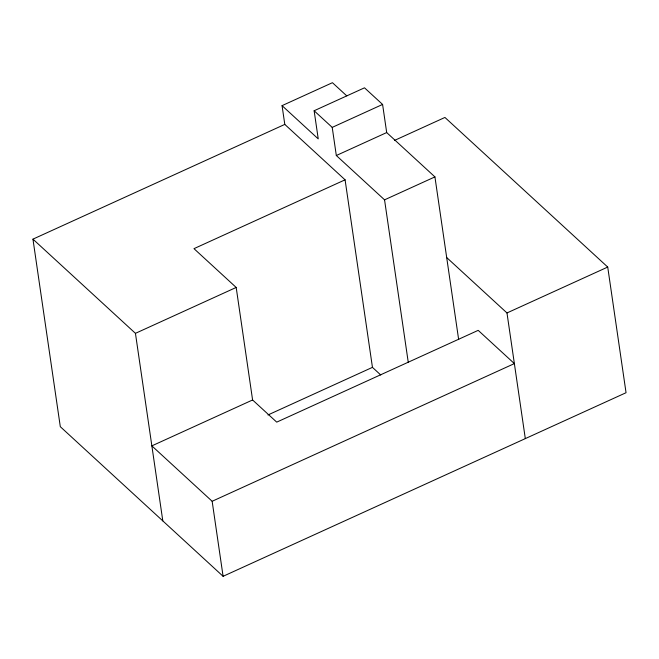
<?xml version="1.0" encoding="UTF-8"?>
<svg xmlns="http://www.w3.org/2000/svg" width="659" height="659" viewBox="0 0 659 659"><rect width="100%" height="100%" fill="white"/><g stroke="black" fill="none" stroke-linecap="round" stroke-linejoin="round"><path stroke-width="0.99" d="M380.737 374.979L372.45 367.36L345.085 179.816L284.795 124.403L282.06 105.646L332.433 82.696L346.749 95.86M282.06 105.646L318.239 138.892L314.129 110.761L364.501 87.812L382.591 104.435L386.693 132.566L434.924 176.9L458.664 339.624M394.568 140.4L444.932 117.45L607.722 267.06L626.05 392.715L223.096 576.304L60.307 426.694L32.95 239.143L284.795 124.403M314.129 110.761L332.218 127.385L382.591 104.435M332.218 127.385L336.321 155.516L386.693 132.566M345.085 179.816L193.977 248.657L236.186 287.448L252.595 399.972L276.714 422.139L478.195 330.348L514.366 363.595L212.149 501.277L151.858 445.871L252.595 399.972M336.321 155.516L384.551 199.842L434.924 176.9M32.95 239.143L135.441 333.339L236.186 287.448M267.974 414.956L372.45 367.36M446.687 257.545L506.977 312.951L607.722 267.06M506.977 312.951L525.314 438.614M384.551 199.842L408.275 362.45M212.149 501.277L223.096 576.304M135.441 333.339L162.806 520.89"/></g></svg>
